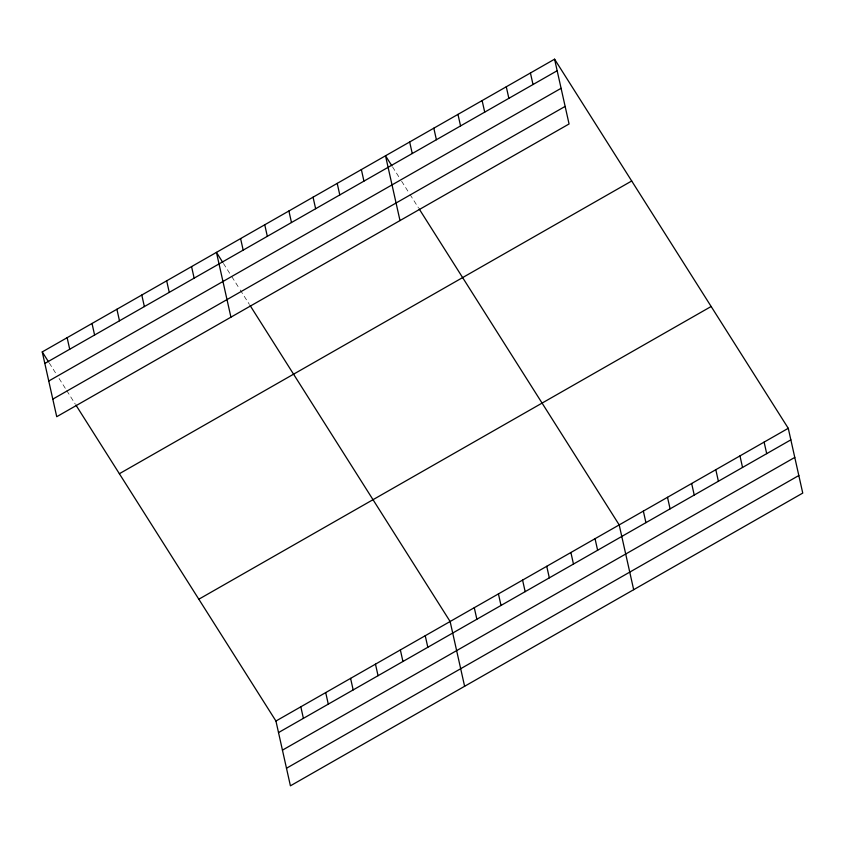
<?xml version="1.0" encoding="UTF-8"?>
<svg xmlns="http://www.w3.org/2000/svg" width="845" height="845" viewBox="0 0 845 845"><rect width="100%" height="100%" fill="white"/><g stroke="black" fill="none" stroke-linecap="round" stroke-linejoin="round"><path stroke-width="0.63" stroke-dasharray="4.22 3.17" d="M392.524 166.856L400.234 179.034M401.639 181.252L409.35 193.431M410.047 194.54L418.465 207.828M223.45 263.45L230.463 274.53M231.868 276.737L239.579 288.927M240.276 290.025L249.391 304.422M49.263 362.98L56.974 375.159M59.076 378.486L66.09 389.556M66.787 390.665L75.194 403.952"/><path stroke-width="1.27" d="M554.584 59.182L569.065 123.972L56.731 416.701L42.25 351.911L554.584 59.182L788.269 428.299L802.75 493.089L290.416 785.818L275.935 721.028L75.902 405.061M44.827 363.456L557.172 70.726M48.756 381.021L561.091 88.302M52.802 399.125L565.136 106.407M119.367 473.718L631.701 180.988M198.818 599.221L711.152 306.492M275.935 721.028L788.269 428.299M278.512 732.573L790.846 439.854M282.441 750.149L794.775 457.42M286.487 768.242L798.821 475.524M391.826 165.747L385.51 155.786L400.002 220.577M419.162 208.937L619.195 524.903L633.676 589.694M222.753 262.351L216.447 252.38L230.928 317.171M250.099 305.531L450.121 621.497L464.613 686.288M42.25 351.911L48.556 361.871M764.112 442.104L766.7 453.649M739.966 455.899L742.544 467.454M715.81 469.704L718.387 481.249M691.654 483.498L694.241 495.054M667.508 497.304L670.085 508.848M643.351 511.098L645.929 522.654M530.428 72.987L533.015 84.532M506.282 86.781L508.859 98.326M595.038 538.698L597.626 550.253M482.125 100.587L484.713 112.131M570.893 552.503L573.47 564.048M457.969 114.381L460.557 125.926M546.736 566.298L549.324 577.853M433.823 128.186L436.4 139.731M522.58 580.103L525.167 591.648M409.667 141.981L412.254 153.526M498.434 593.898L501.011 605.453M474.277 607.703L476.865 619.248M361.364 169.581L363.941 181.126M337.208 183.386L339.796 194.931M425.236 635.715L427.823 647.27M313.051 197.181L315.639 208.726M400.361 649.932L402.938 661.487M288.905 210.986L291.483 222.531M375.476 664.149L378.053 675.704M264.749 224.781L267.326 236.325M350.59 678.377L353.168 689.921M240.593 238.575L243.18 250.131M325.705 692.594L328.282 704.138M300.82 706.811L303.397 718.356M191.561 266.597L194.139 278.142M166.676 280.815L169.254 292.359M141.791 295.032L144.368 306.587M116.906 309.249L119.483 320.804M92.02 323.466L94.598 335.021M67.135 337.683L69.712 349.238"/></g></svg>
